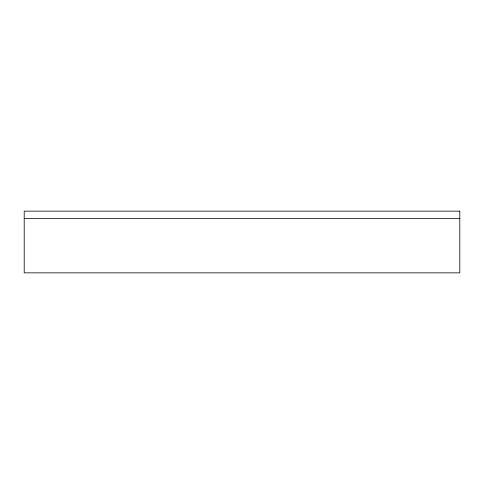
<?xml version="1.0" encoding="UTF-8"?>
<svg xmlns="http://www.w3.org/2000/svg" width="484" height="484" viewBox="0 0 484 484"><rect width="100%" height="100%" fill="white"/><g stroke="black" fill="none" stroke-linecap="round" stroke-linejoin="round"><path stroke-width="0.73" d="M24.2 218.405L459.8 218.405M459.8 211.145L24.2 211.145L24.2 272.855L459.8 272.855L459.8 211.145"/></g></svg>
